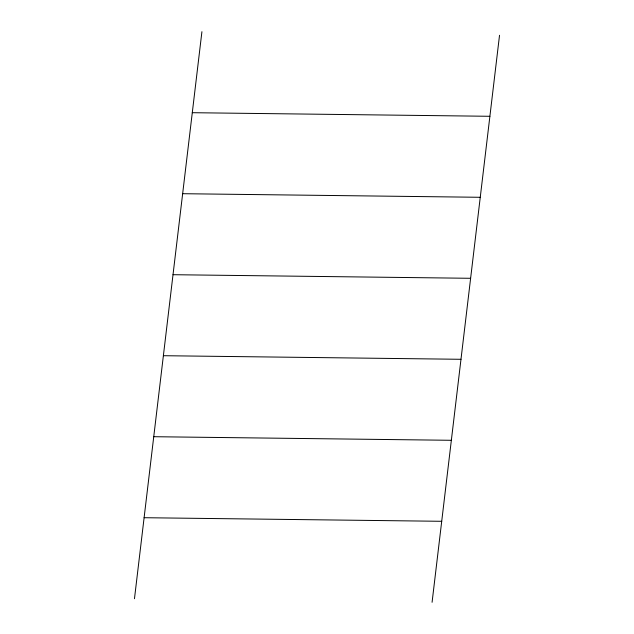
<?xml version="1.0" encoding="UTF-8"?>
<svg xmlns="http://www.w3.org/2000/svg" width="634" height="634" viewBox="0 0 634 634"><rect width="100%" height="100%" fill="white"/><g stroke="black" fill="none" stroke-linecap="round" stroke-linejoin="round"><path stroke-width="0.95" d="M134.471 598.718L201.921 31.7M432.079 602.3L499.529 35.282M192.284 112.701L489.892 116.291M182.647 193.703L480.255 197.293M173.019 274.704L470.618 278.294M163.382 355.706L460.981 359.296M153.745 436.707L451.353 440.297M144.108 517.709L441.716 521.299"/></g></svg>
